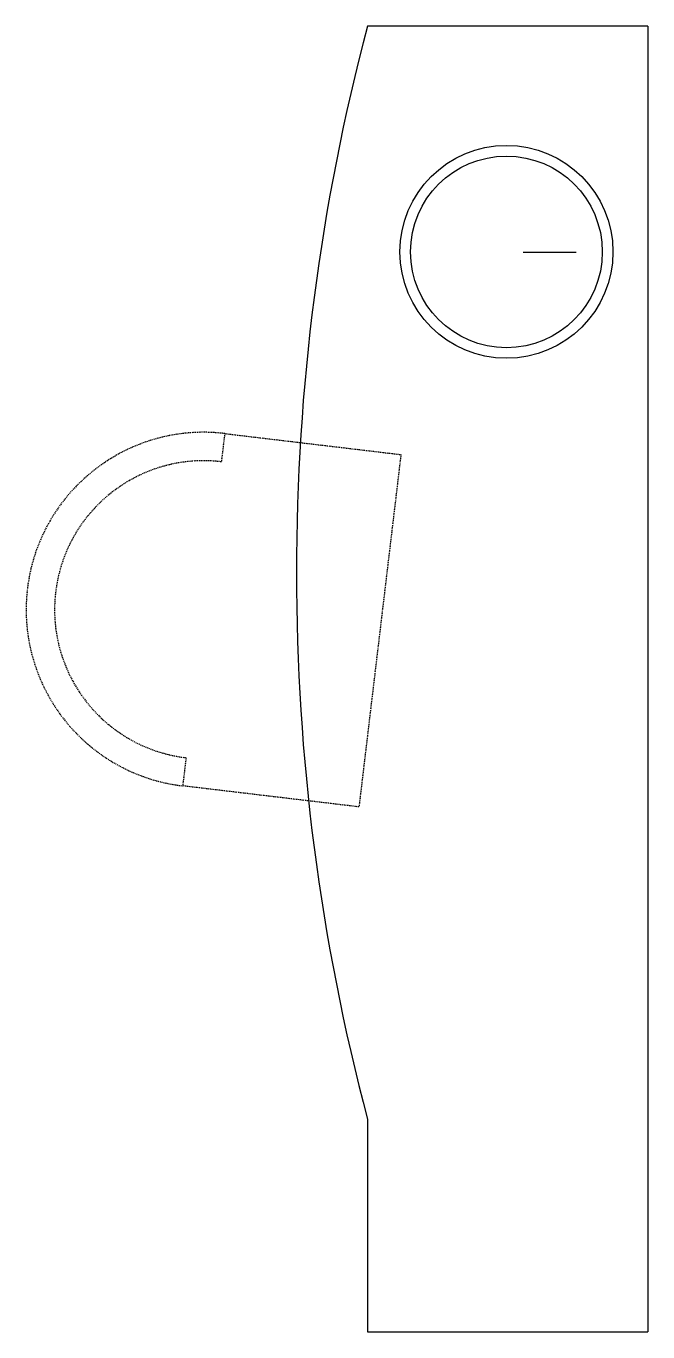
# Model space of a CAD drawing. Header units: millimetres. Extents: x -32062 to -31186, y -31690 to -29850.
import ezdxf

# ---------------------------------------------------------------- set-up
doc = ezdxf.new("R2010")
doc.units = ezdxf.units.MM
doc.linetypes.add('HIDDEN', pattern=[2.5, 1.5, -1])
doc.layers.add('FUR', color=4, linetype='Continuous')
doc.layers.add('H2', color=5, linetype='HIDDEN')

msp = doc.modelspace()

# ---------------------------------------------------------------- linework, layer by layer
at = {"layer": 'FUR'}
for p, q in [((-31186.4, -29849.7), (-31581.4, -29849.7)), ((-31186.4, -29849.7), (-31186.4, -31689.7)), ((-31287.2, -30168.5), (-31362.2, -30168.5)), ((-31581.4, -31389.7), (-31581.4, -31689.7)), ((-31581.4, -31689.7), (-31186.4, -31689.7))]:
    msp.add_line(p, q, dxfattribs=at)
for radius in [150, 135]:
    msp.add_circle((-31385.6, -30167.8), radius, dxfattribs=at)
msp.add_arc((-28666.9, -30619.7), 3014.5, 165.2008, 194.7992, dxfattribs=at)
at = {"layer": 'H2'}
msp.add_lwpolyline([(-31534.2, -30453.4), (-31593.3, -30949.9), (-31841.5, -30920.3, -1), (-31782.4, -30423.8)], format="xyb", close=True, dxfattribs=at)
msp.add_lwpolyline([(-31782.4, -30423.8), (-31787.1, -30463.6, 1), (-31836.8, -30880.6), (-31841.5, -30920.3)], format="xyb", dxfattribs=at)

doc.saveas('drawing.dxf')
